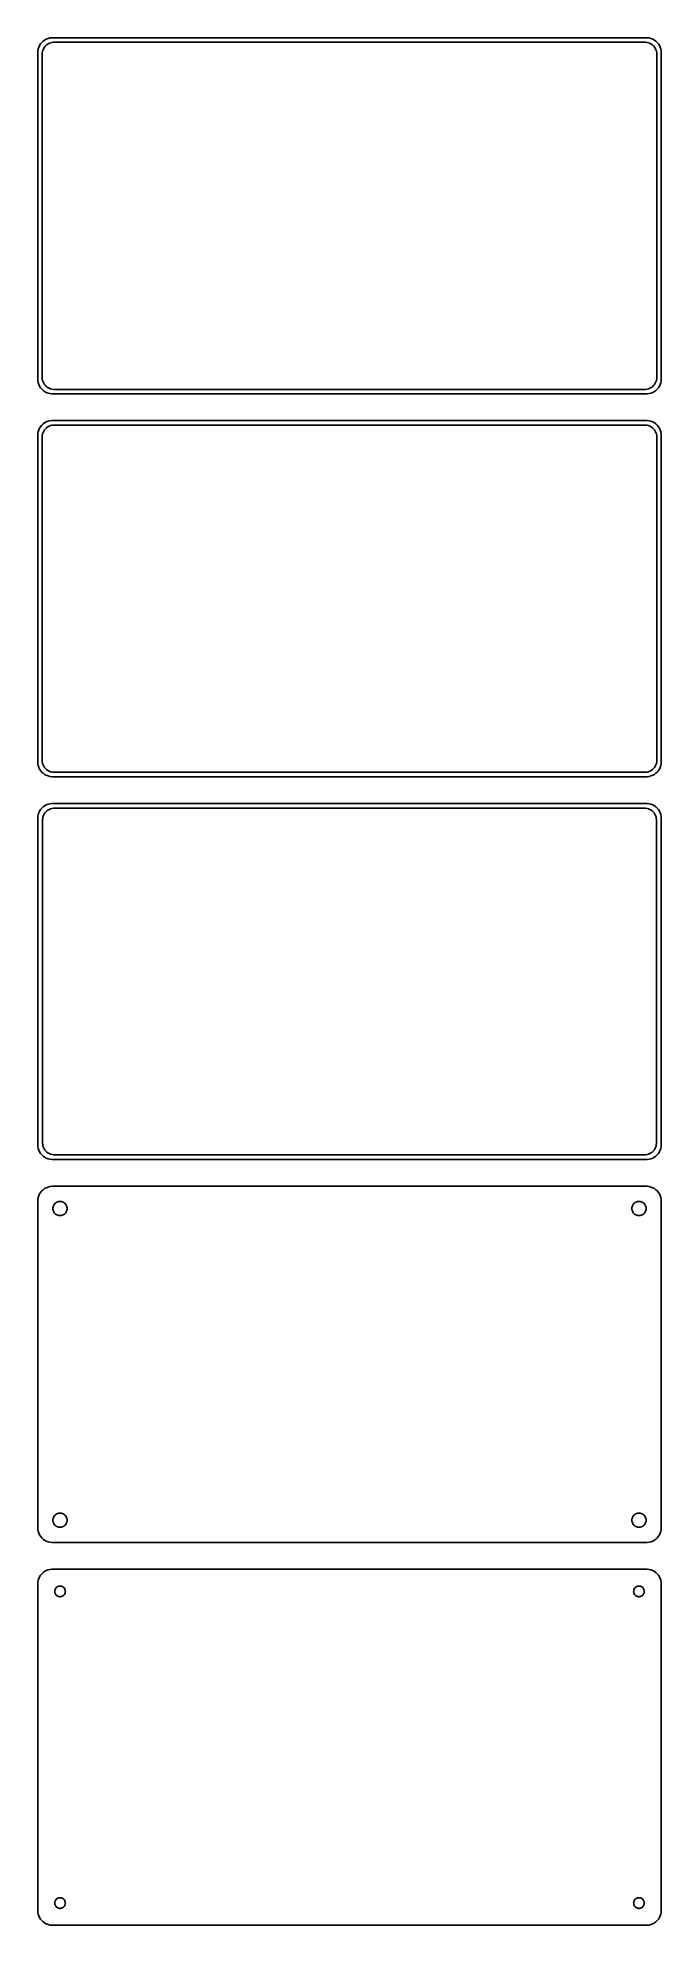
# Model space of a CAD drawing. Header units: metres. Extents: x -105 to 105, y 456 to 1092.
import ezdxf

# ---------------------------------------------------------------- set-up
doc = ezdxf.new("R2010")
doc.units = ezdxf.units.M

msp = doc.modelspace()

# ---------------------------------------------------------------- linework, layer by layer
for p, q in [((-104.9, 1087.94), (-105, 1087.94)), ((-105, 1087.94), (-105, 976.056)), ((-104.843, 1088.24), (-104.9, 1087.94)), ((-104.649, 1088.84), (-104.843, 1088.24)), ((-104.382, 1089.41), (-104.649, 1088.84)), ((-104.045, 1089.94), (-104.382, 1089.41)), ((-103.645, 1090.42), (-104.045, 1089.94)), ((-103.187, 1090.85), (-103.645, 1090.42)), ((-103.374, 1087.49), (-103.219, 1087.97)), ((-103.219, 1087.97), (-103.005, 1088.43)), ((-102.679, 1091.22), (-103.187, 1090.85)), ((-103.005, 1088.43), (-102.736, 1088.85)), ((-102.736, 1088.85), (-102.416, 1089.24)), ((-102.129, 1091.52), (-102.679, 1091.22)), ((-102.416, 1089.24), (-102.05, 1089.58)), ((-101.545, 1091.76), (-102.129, 1091.52)), ((-102.05, 1089.58), (-101.643, 1089.88)), ((-101.643, 1089.88), (-101.203, 1090.12)), ((-100.937, 1091.91), (-101.545, 1091.76)), ((-101.203, 1090.12), (-100.736, 1090.3)), ((-100.314, 1091.99), (-100.937, 1091.91)), ((-100.736, 1090.3), (-100.25, 1090.43)), ((100.314, 1091.99), (-100.314, 1091.99)), ((-100.25, 1090.43), (-99.7512, 1090.49)), ((-99.7512, 1090.49), (99.7512, 1090.49)), ((99.7512, 1090.49), (100.25, 1090.43)), ((100.25, 1090.43), (100.736, 1090.3)), ((100.937, 1091.91), (100.314, 1091.99)), ((100.736, 1090.3), (101.203, 1090.12)), ((101.545, 1091.76), (100.937, 1091.91)), ((101.203, 1090.12), (101.643, 1089.88)), ((102.129, 1091.52), (101.545, 1091.76)), ((101.643, 1089.88), (102.05, 1089.58)), ((102.05, 1089.58), (102.416, 1089.24)), ((102.679, 1091.22), (102.129, 1091.52)), ((102.416, 1089.24), (102.736, 1088.85)), ((103.187, 1090.85), (102.679, 1091.22)), ((102.736, 1088.85), (103.005, 1088.43)), ((103.005, 1088.43), (103.219, 1087.97)), ((103.645, 1090.42), (103.187, 1090.85)), ((103.219, 1087.97), (103.374, 1087.49)), ((104.045, 1089.94), (103.645, 1090.42)), ((104.382, 1089.41), (104.045, 1089.94)), ((104.649, 1088.84), (104.382, 1089.41)), ((104.843, 1088.24), (104.649, 1088.84)), ((104.961, 1087.63), (104.843, 1088.24)), ((105, 1087), (104.961, 1087.63)), ((-103.5, 1086.5), (-103.468, 1087)), ((-103.5, 977.5), (-103.5, 1086.5)), ((-103.468, 1087), (-103.374, 1087.49)), ((103.374, 1087.49), (103.468, 1087)), ((103.468, 1087), (103.5, 1086.5)), ((103.5, 1086.5), (103.5, 977.5)), ((105, 977), (105, 1087)), ((-105, 976.056), (-104.9, 976.056)), ((-104.9, 976.056), (-104.843, 975.757)), ((-104.843, 975.757), (-104.649, 975.159)), ((-104.649, 975.159), (-104.382, 974.591)), ((-104.382, 974.591), (-104.045, 974.061)), ((-104.045, 974.061), (-103.645, 973.577)), ((-103.645, 973.577), (-103.187, 973.147)), ((-103.468, 976.999), (-103.5, 977.5)), ((-103.374, 976.505), (-103.468, 976.999)), ((-103.219, 976.028), (-103.374, 976.505)), ((-103.005, 975.573), (-103.219, 976.028)), ((-103.187, 973.147), (-102.679, 972.778)), ((-102.736, 975.149), (-103.005, 975.573)), ((-102.416, 974.762), (-102.736, 975.149)), ((-102.05, 974.418), (-102.416, 974.762)), ((-101.643, 974.123), (-102.05, 974.418)), ((-101.203, 973.881), (-101.643, 974.123)), ((-100.736, 973.696), (-101.203, 973.881)), ((-100.25, 973.571), (-100.736, 973.696)), ((-99.7512, 973.508), (-100.25, 973.571)), ((99.7512, 973.508), (-99.7512, 973.508)), ((100.25, 973.571), (99.7512, 973.508)), ((100.736, 973.696), (100.25, 973.571)), ((101.203, 973.881), (100.736, 973.696)), ((101.643, 974.123), (101.203, 973.881)), ((102.05, 974.418), (101.643, 974.123)), ((102.416, 974.762), (102.05, 974.418)), ((102.736, 975.149), (102.416, 974.762)), ((102.679, 972.778), (103.187, 973.147)), ((103.005, 975.573), (102.736, 975.149)), ((103.219, 976.028), (103.005, 975.573)), ((103.187, 973.147), (103.645, 973.577)), ((103.374, 976.505), (103.219, 976.028)), ((103.468, 976.999), (103.374, 976.505)), ((103.5, 977.5), (103.468, 976.999)), ((103.645, 973.577), (104.045, 974.061)), ((104.045, 974.061), (104.382, 974.591)), ((104.382, 974.591), (104.649, 975.159)), ((104.649, 975.159), (104.843, 975.757)), ((104.843, 975.757), (104.961, 976.373)), ((104.961, 976.373), (105, 977)), ((-102.679, 972.778), (-102.129, 972.476)), ((-102.129, 972.476), (-101.545, 972.245)), ((-101.545, 972.245), (-100.937, 972.089)), ((-100.937, 972.089), (-100.314, 972.01)), ((-100.314, 972.01), (100.314, 972.01)), ((100.314, 972.01), (100.937, 972.089)), ((100.937, 972.089), (101.545, 972.245)), ((101.545, 972.245), (102.129, 972.476)), ((102.129, 972.476), (102.679, 972.778)), ((-104.382, 960.409), (-104.649, 959.841)), ((-104.045, 960.939), (-104.382, 960.409)), ((-103.645, 961.423), (-104.045, 960.939)), ((-103.187, 961.853), (-103.645, 961.423)), ((-102.679, 962.222), (-103.187, 961.853)), ((-102.129, 962.524), (-102.679, 962.222)), ((-102.416, 960.238), (-102.05, 960.582)), ((-101.545, 962.755), (-102.129, 962.524)), ((-102.05, 960.582), (-101.643, 960.877)), ((-101.643, 960.877), (-101.203, 961.119)), ((-100.937, 962.911), (-101.545, 962.755)), ((-101.203, 961.119), (-100.736, 961.304)), ((-100.314, 962.99), (-100.937, 962.911)), ((-100.736, 961.304), (-100.25, 961.429)), ((100.314, 962.99), (-100.314, 962.99)), ((-100.25, 961.429), (-99.7512, 961.492)), ((-99.7512, 961.492), (99.7512, 961.492)), ((99.7512, 961.492), (100.25, 961.429)), ((100.25, 961.429), (100.736, 961.304)), ((100.937, 962.911), (100.314, 962.99)), ((100.736, 961.304), (101.203, 961.119)), ((101.545, 962.755), (100.937, 962.911)), ((101.203, 961.119), (101.643, 960.877)), ((102.129, 962.524), (101.545, 962.755)), ((101.643, 960.877), (102.05, 960.582)), ((102.05, 960.582), (102.416, 960.238)), ((102.679, 962.222), (102.129, 962.524)), ((103.187, 961.853), (102.679, 962.222)), ((103.645, 961.423), (103.187, 961.853)), ((104.045, 960.939), (103.645, 961.423)), ((104.382, 960.409), (104.045, 960.939)), ((104.649, 959.841), (104.382, 960.409)), ((-104.961, 958.627), (-105, 958)), ((-105, 958), (-105, 848)), ((-104.843, 959.243), (-104.961, 958.627)), ((-104.649, 959.841), (-104.843, 959.243)), ((-103.5, 957.5), (-103.468, 958.001)), ((-103.5, 848.5), (-103.5, 957.5)), ((-103.468, 958.001), (-103.374, 958.495)), ((-103.374, 958.495), (-103.219, 958.972)), ((-103.219, 958.972), (-103.005, 959.427)), ((-103.005, 959.427), (-102.736, 959.851)), ((-102.736, 959.851), (-102.416, 960.238)), ((102.416, 960.238), (102.736, 959.851)), ((102.736, 959.851), (103.005, 959.427)), ((103.005, 959.427), (103.219, 958.972)), ((103.219, 958.972), (103.374, 958.495)), ((103.374, 958.495), (103.468, 958.001)), ((103.468, 958.001), (103.5, 957.5)), ((103.5, 957.5), (103.5, 848.5)), ((104.843, 959.243), (104.649, 959.841)), ((104.961, 958.627), (104.843, 959.243)), ((105, 958), (104.961, 958.627)), ((105, 848), (105, 958)), ((-105, 848), (-104.961, 847.373)), ((-104.961, 847.373), (-104.843, 846.757)), ((-104.843, 846.757), (-104.649, 846.159)), ((-104.649, 846.159), (-104.382, 845.591)), ((-103.468, 847.999), (-103.5, 848.5)), ((-103.374, 847.505), (-103.468, 847.999)), ((-103.219, 847.028), (-103.374, 847.505)), ((-103.005, 846.573), (-103.219, 847.028)), ((-102.736, 846.149), (-103.005, 846.573)), ((-102.416, 845.762), (-102.736, 846.149)), ((102.736, 846.149), (102.416, 845.762)), ((103.005, 846.573), (102.736, 846.149)), ((103.219, 847.028), (103.005, 846.573)), ((103.374, 847.505), (103.219, 847.028)), ((103.468, 847.999), (103.374, 847.505)), ((103.5, 848.5), (103.468, 847.999)), ((104.382, 845.591), (104.649, 846.159)), ((104.649, 846.159), (104.843, 846.757)), ((104.843, 846.757), (104.961, 847.373)), ((104.961, 847.373), (105, 848)), ((-104.382, 845.591), (-104.045, 845.061)), ((-104.045, 845.061), (-103.645, 844.577)), ((-103.645, 844.577), (-103.187, 844.147)), ((-103.187, 844.147), (-102.679, 843.778)), ((-102.679, 843.778), (-102.129, 843.476)), ((-102.05, 845.418), (-102.416, 845.762)), ((-102.129, 843.476), (-101.545, 843.245)), ((-101.643, 845.123), (-102.05, 845.418)), ((-101.203, 844.881), (-101.643, 845.123)), ((-101.545, 843.245), (-100.937, 843.089)), ((-100.736, 844.696), (-101.203, 844.881)), ((-100.937, 843.089), (-100.314, 843.01)), ((-100.25, 844.571), (-100.736, 844.696)), ((-100.314, 843.01), (100.314, 843.01)), ((-99.7512, 844.508), (-100.25, 844.571)), ((99.7512, 844.508), (-99.7512, 844.508)), ((100.25, 844.571), (99.7512, 844.508)), ((100.736, 844.696), (100.25, 844.571)), ((100.314, 843.01), (100.937, 843.089)), ((101.203, 844.881), (100.736, 844.696)), ((100.937, 843.089), (101.545, 843.245)), ((101.643, 845.123), (101.203, 844.881)), ((101.545, 843.245), (102.129, 843.476)), ((102.05, 845.418), (101.643, 845.123)), ((102.416, 845.762), (102.05, 845.418)), ((102.129, 843.476), (102.679, 843.778)), ((102.679, 843.778), (103.187, 844.147)), ((103.187, 844.147), (103.645, 844.577)), ((103.645, 844.577), (104.045, 845.061)), ((104.045, 845.061), (104.382, 845.591)), ((-102.679, 833.222), (-103.187, 832.853)), ((-102.129, 833.524), (-102.679, 833.222)), ((-101.545, 833.755), (-102.129, 833.524)), ((-100.937, 833.911), (-101.545, 833.755)), ((-100.314, 833.99), (-100.937, 833.911)), ((100.314, 833.99), (-100.314, 833.99)), ((100.937, 833.911), (100.314, 833.99)), ((101.545, 833.755), (100.937, 833.911)), ((102.129, 833.524), (101.545, 833.755)), ((102.679, 833.222), (102.129, 833.524)), ((103.187, 832.853), (102.679, 833.222)), ((-104.961, 829.627), (-105, 829)), ((-105, 829), (-105, 719)), ((-104.843, 830.243), (-104.961, 829.627)), ((-104.649, 830.841), (-104.843, 830.243)), ((-104.382, 831.409), (-104.649, 830.841)), ((-104.045, 831.939), (-104.382, 831.409)), ((-103.645, 832.423), (-104.045, 831.939)), ((-103.187, 832.853), (-103.645, 832.423)), ((-103.373, 828.5), (-103.342, 828.985)), ((-103.373, 719.5), (-103.373, 828.5)), ((-103.342, 828.985), (-103.251, 829.463)), ((-103.251, 829.463), (-103.101, 829.926)), ((-103.101, 829.926), (-102.894, 830.366)), ((-102.894, 830.366), (-102.633, 830.776)), ((-102.633, 830.776), (-102.323, 831.151)), ((-102.323, 831.151), (-101.969, 831.484)), ((-101.969, 831.484), (-101.575, 831.77)), ((-101.575, 831.77), (-101.149, 832.004)), ((-101.149, 832.004), (-100.697, 832.183)), ((-100.697, 832.183), (-100.226, 832.304)), ((-100.226, 832.304), (-99.7432, 832.365)), ((-99.7432, 832.365), (99.7432, 832.365)), ((99.7432, 832.365), (100.226, 832.304)), ((100.226, 832.304), (100.697, 832.183)), ((100.697, 832.183), (101.149, 832.004)), ((101.149, 832.004), (101.575, 831.77)), ((101.575, 831.77), (101.969, 831.484)), ((101.969, 831.484), (102.323, 831.151)), ((102.323, 831.151), (102.633, 830.776)), ((102.633, 830.776), (102.894, 830.366)), ((102.894, 830.366), (103.101, 829.926)), ((103.101, 829.926), (103.251, 829.463)), ((103.645, 832.423), (103.187, 832.853)), ((103.251, 829.463), (103.342, 828.985)), ((103.342, 828.985), (103.373, 828.5)), ((103.373, 828.5), (103.373, 719.5)), ((104.045, 831.939), (103.645, 832.423)), ((104.382, 831.409), (104.045, 831.939)), ((104.649, 830.841), (104.382, 831.409)), ((104.843, 830.243), (104.649, 830.841)), ((104.961, 829.627), (104.843, 830.243)), ((105, 829), (104.961, 829.627)), ((105, 719), (105, 829)), ((-105, 719), (-104.961, 718.373)), ((-103.342, 719.015), (-103.373, 719.5)), ((-103.251, 718.537), (-103.342, 719.015)), ((103.342, 719.015), (103.251, 718.537)), ((103.373, 719.5), (103.342, 719.015)), ((104.961, 718.373), (105, 719)), ((-104.961, 718.373), (-104.843, 717.757)), ((-104.843, 717.757), (-104.649, 717.159)), ((-104.649, 717.159), (-104.382, 716.591)), ((-104.382, 716.591), (-104.045, 716.061)), ((-104.045, 716.061), (-103.645, 715.577)), ((-103.645, 715.577), (-103.187, 715.147)), ((-103.101, 718.074), (-103.251, 718.537)), ((-103.187, 715.147), (-102.679, 714.778)), ((-102.894, 717.634), (-103.101, 718.074)), ((-102.633, 717.224), (-102.894, 717.634)), ((-102.679, 714.778), (-102.129, 714.476)), ((-102.323, 716.849), (-102.633, 717.224)), ((-101.969, 716.516), (-102.323, 716.849)), ((-102.129, 714.476), (-101.545, 714.245)), ((-101.575, 716.23), (-101.969, 716.516)), ((-101.149, 715.996), (-101.575, 716.23)), ((-101.545, 714.245), (-100.937, 714.089)), ((-100.697, 715.817), (-101.149, 715.996)), ((-100.937, 714.089), (-100.314, 714.01)), ((-100.226, 715.696), (-100.697, 715.817)), ((-100.314, 714.01), (100.314, 714.01)), ((-99.7432, 715.635), (-100.226, 715.696)), ((99.7432, 715.635), (-99.7432, 715.635)), ((100.226, 715.696), (99.7432, 715.635)), ((100.697, 715.817), (100.226, 715.696)), ((100.314, 714.01), (100.937, 714.089)), ((101.149, 715.996), (100.697, 715.817)), ((100.937, 714.089), (101.545, 714.245)), ((101.575, 716.23), (101.149, 715.996)), ((101.545, 714.245), (102.129, 714.476)), ((101.969, 716.516), (101.575, 716.23)), ((102.323, 716.849), (101.969, 716.516)), ((102.129, 714.476), (102.679, 714.778)), ((102.633, 717.224), (102.323, 716.849)), ((102.894, 717.634), (102.633, 717.224)), ((102.679, 714.778), (103.187, 715.147)), ((103.101, 718.074), (102.894, 717.634)), ((103.251, 718.537), (103.101, 718.074)), ((103.187, 715.147), (103.645, 715.577)), ((103.645, 715.577), (104.045, 716.061)), ((104.045, 716.061), (104.382, 716.591)), ((104.382, 716.591), (104.649, 717.159)), ((104.649, 717.159), (104.843, 717.757)), ((104.843, 717.757), (104.961, 718.373)), ((-104.961, 700.627), (-105, 700)), ((-105, 700), (-105, 590)), ((-104.843, 701.243), (-104.961, 700.627)), ((-104.649, 701.841), (-104.843, 701.243)), ((-104.382, 702.409), (-104.649, 701.841)), ((-104.045, 702.939), (-104.382, 702.409)), ((-103.645, 703.423), (-104.045, 702.939)), ((-103.187, 703.853), (-103.645, 703.423)), ((-102.679, 704.222), (-103.187, 703.853)), ((-102.129, 704.524), (-102.679, 704.222)), ((-101.545, 704.755), (-102.129, 704.524)), ((-100.937, 704.911), (-101.545, 704.755)), ((-100.314, 704.99), (-100.937, 704.911)), ((100.314, 704.99), (-100.314, 704.99)), ((-98.786, 699.526), (-98.5219, 699.672)), ((-98.5219, 699.672), (-98.2416, 699.783)), ((-98.2416, 699.783), (-97.9497, 699.857)), ((-97.9497, 699.857), (-97.6507, 699.895)), ((-97.6507, 699.895), (-97.3493, 699.895)), ((-97.3493, 699.895), (-97.0503, 699.857)), ((-97.0503, 699.857), (-96.7584, 699.783)), ((-96.7584, 699.783), (-96.4781, 699.672)), ((-96.4781, 699.672), (-96.214, 699.526)), ((96.214, 699.526), (96.4781, 699.672)), ((96.4781, 699.672), (96.7584, 699.783)), ((96.7584, 699.783), (97.0503, 699.857)), ((97.0503, 699.857), (97.3493, 699.895)), ((97.3493, 699.895), (97.6507, 699.895)), ((97.6507, 699.895), (97.9497, 699.857)), ((97.9497, 699.857), (98.2416, 699.783)), ((98.2416, 699.783), (98.5219, 699.672)), ((98.5219, 699.672), (98.786, 699.526)), ((100.937, 704.911), (100.314, 704.99)), ((101.545, 704.755), (100.937, 704.911)), ((102.129, 704.524), (101.545, 704.755)), ((102.679, 704.222), (102.129, 704.524)), ((103.187, 703.853), (102.679, 704.222)), ((103.645, 703.423), (103.187, 703.853)), ((104.045, 702.939), (103.645, 703.423)), ((104.382, 702.409), (104.045, 702.939)), ((104.649, 701.841), (104.382, 702.409)), ((104.843, 701.243), (104.649, 701.841)), ((104.961, 700.627), (104.843, 701.243)), ((105, 700), (104.961, 700.627)), ((105, 590), (105, 700)), ((-99.9, 697.5), (-99.8811, 697.801)), ((-99.8811, 697.199), (-99.9, 697.5)), ((-99.8811, 697.801), (-99.8246, 698.097)), ((-99.8246, 696.903), (-99.8811, 697.199)), ((-99.8246, 698.097), (-99.7315, 698.383)), ((-99.7315, 696.617), (-99.8246, 696.903)), ((-99.7315, 698.383), (-99.6031, 698.656)), ((-99.6031, 696.344), (-99.7315, 696.617)), ((-99.6031, 698.656), (-99.4416, 698.911)), ((-99.4416, 696.089), (-99.6031, 696.344)), ((-99.4416, 698.911), (-99.2495, 699.143)), ((-99.2495, 695.857), (-99.4416, 696.089)), ((-99.2495, 699.143), (-99.0298, 699.349)), ((-99.0298, 695.651), (-99.2495, 695.857)), ((-99.0298, 699.349), (-98.786, 699.526)), ((-98.786, 695.474), (-99.0298, 695.651)), ((-98.5219, 695.328), (-98.786, 695.474)), ((-98.2416, 695.217), (-98.5219, 695.328)), ((-97.9497, 695.143), (-98.2416, 695.217)), ((-97.6507, 695.105), (-97.9497, 695.143)), ((-97.3493, 695.105), (-97.6507, 695.105)), ((-97.0503, 695.143), (-97.3493, 695.105)), ((-96.7584, 695.217), (-97.0503, 695.143)), ((-96.4781, 695.328), (-96.7584, 695.217)), ((-96.214, 695.474), (-96.4781, 695.328)), ((-96.214, 699.526), (-95.9702, 699.349)), ((-95.9702, 695.651), (-96.214, 695.474)), ((-95.9702, 699.349), (-95.7505, 699.143)), ((-95.7505, 695.857), (-95.9702, 695.651)), ((-95.7505, 699.143), (-95.5583, 698.911)), ((-95.5583, 696.089), (-95.7505, 695.857)), ((-95.5583, 698.911), (-95.3969, 698.656)), ((-95.3969, 696.344), (-95.5583, 696.089)), ((-95.3969, 698.656), (-95.2685, 698.383)), ((-95.2685, 696.617), (-95.3969, 696.344)), ((-95.2685, 698.383), (-95.1754, 698.097)), ((-95.1754, 696.903), (-95.2685, 696.617)), ((-95.1754, 698.097), (-95.1189, 697.801)), ((-95.1189, 697.199), (-95.1754, 696.903)), ((-95.1189, 697.801), (-95.1, 697.5)), ((-95.1, 697.5), (-95.1189, 697.199)), ((95.1, 697.5), (95.1189, 697.801)), ((95.1189, 697.199), (95.1, 697.5)), ((95.1189, 697.801), (95.1754, 698.097)), ((95.1754, 696.903), (95.1189, 697.199)), ((95.1754, 698.097), (95.2685, 698.383)), ((95.2685, 696.617), (95.1754, 696.903)), ((95.2685, 698.383), (95.3969, 698.656)), ((95.3969, 696.344), (95.2685, 696.617)), ((95.3969, 698.656), (95.5583, 698.911)), ((95.5583, 696.089), (95.3969, 696.344)), ((95.5583, 698.911), (95.7505, 699.143)), ((95.7505, 695.857), (95.5583, 696.089)), ((95.7505, 699.143), (95.9702, 699.349)), ((95.9702, 695.651), (95.7505, 695.857)), ((95.9702, 699.349), (96.214, 699.526)), ((96.214, 695.474), (95.9702, 695.651)), ((96.4781, 695.328), (96.214, 695.474)), ((96.7584, 695.217), (96.4781, 695.328)), ((97.0503, 695.143), (96.7584, 695.217)), ((97.3493, 695.105), (97.0503, 695.143)), ((97.6507, 695.105), (97.3493, 695.105)), ((97.9497, 695.143), (97.6507, 695.105)), ((98.2416, 695.217), (97.9497, 695.143)), ((98.5219, 695.328), (98.2416, 695.217)), ((98.786, 695.474), (98.5219, 695.328)), ((98.786, 699.526), (99.0298, 699.349)), ((99.0298, 695.651), (98.786, 695.474)), ((99.0298, 699.349), (99.2495, 699.143)), ((99.2495, 695.857), (99.0298, 695.651)), ((99.2495, 699.143), (99.4416, 698.911)), ((99.4416, 696.089), (99.2495, 695.857)), ((99.4416, 698.911), (99.6031, 698.656)), ((99.6031, 696.344), (99.4416, 696.089)), ((99.6031, 698.656), (99.7315, 698.383)), ((99.7315, 696.617), (99.6031, 696.344)), ((99.7315, 698.383), (99.8246, 698.097)), ((99.8246, 696.903), (99.7315, 696.617)), ((99.8246, 698.097), (99.8811, 697.801)), ((99.8811, 697.199), (99.8246, 696.903)), ((99.8811, 697.801), (99.9, 697.5)), ((99.9, 697.5), (99.8811, 697.199)), ((-99.9, 592.5), (-99.8811, 592.801)), ((-99.8811, 592.199), (-99.9, 592.5)), ((-99.8811, 592.801), (-99.8246, 593.097)), ((-99.8246, 591.903), (-99.8811, 592.199)), ((-99.8246, 593.097), (-99.7315, 593.383)), ((-99.7315, 591.617), (-99.8246, 591.903)), ((-99.7315, 593.383), (-99.6031, 593.656)), ((-99.6031, 591.344), (-99.7315, 591.617)), ((-99.6031, 593.656), (-99.4416, 593.911)), ((-99.4416, 593.911), (-99.2495, 594.143)), ((-99.2495, 594.143), (-99.0298, 594.349)), ((-99.0298, 594.349), (-98.786, 594.526)), ((-98.786, 594.526), (-98.5219, 594.672)), ((-98.5219, 594.672), (-98.2416, 594.783)), ((-98.2416, 594.783), (-97.9497, 594.857)), ((-97.9497, 594.857), (-97.6507, 594.895)), ((-97.6507, 594.895), (-97.3493, 594.895)), ((-97.3493, 594.895), (-97.0503, 594.857)), ((-97.0503, 594.857), (-96.7584, 594.783)), ((-96.7584, 594.783), (-96.4781, 594.672)), ((-96.4781, 594.672), (-96.214, 594.526)), ((-96.214, 594.526), (-95.9702, 594.349)), ((-95.9702, 594.349), (-95.7505, 594.143)), ((-95.7505, 594.143), (-95.5583, 593.911)), ((-95.5583, 593.911), (-95.3969, 593.656)), ((-95.3969, 593.656), (-95.2685, 593.383)), ((-95.2685, 591.617), (-95.3969, 591.344)), ((-95.2685, 593.383), (-95.1754, 593.097)), ((-95.1754, 591.903), (-95.2685, 591.617)), ((-95.1754, 593.097), (-95.1189, 592.801)), ((-95.1189, 592.199), (-95.1754, 591.903)), ((-95.1189, 592.801), (-95.1, 592.5)), ((-95.1, 592.5), (-95.1189, 592.199)), ((95.1, 592.5), (95.1189, 592.801)), ((95.1189, 592.199), (95.1, 592.5)), ((95.1189, 592.801), (95.1754, 593.097)), ((95.1754, 591.903), (95.1189, 592.199)), ((95.1754, 593.097), (95.2685, 593.383)), ((95.2685, 591.617), (95.1754, 591.903)), ((95.2685, 593.383), (95.3969, 593.656)), ((95.3969, 591.344), (95.2685, 591.617)), ((95.3969, 593.656), (95.5583, 593.911)), ((95.5583, 593.911), (95.7505, 594.143)), ((95.7505, 594.143), (95.9702, 594.349)), ((95.9702, 594.349), (96.214, 594.526)), ((96.214, 594.526), (96.4781, 594.672)), ((96.4781, 594.672), (96.7584, 594.783)), ((96.7584, 594.783), (97.0503, 594.857)), ((97.0503, 594.857), (97.3493, 594.895)), ((97.3493, 594.895), (97.6507, 594.895)), ((97.6507, 594.895), (97.9497, 594.857)), ((97.9497, 594.857), (98.2416, 594.783)), ((98.2416, 594.783), (98.5219, 594.672)), ((98.5219, 594.672), (98.786, 594.526)), ((98.786, 594.526), (99.0298, 594.349)), ((99.0298, 594.349), (99.2495, 594.143)), ((99.2495, 594.143), (99.4416, 593.911)), ((99.4416, 593.911), (99.6031, 593.656)), ((99.6031, 593.656), (99.7315, 593.383)), ((99.7315, 591.617), (99.6031, 591.344)), ((99.7315, 593.383), (99.8246, 593.097)), ((99.8246, 591.903), (99.7315, 591.617)), ((99.8246, 593.097), (99.8811, 592.801)), ((99.8811, 592.199), (99.8246, 591.903)), ((99.8811, 592.801), (99.9, 592.5)), ((99.9, 592.5), (99.8811, 592.199)), ((-105, 590), (-104.961, 589.373)), ((-104.961, 589.373), (-104.843, 588.757)), ((-104.843, 588.757), (-104.649, 588.159)), ((-104.649, 588.159), (-104.382, 587.591)), ((-104.382, 587.591), (-104.045, 587.061)), ((-104.045, 587.061), (-103.645, 586.577)), ((-103.645, 586.577), (-103.187, 586.147)), ((-103.187, 586.147), (-102.679, 585.778)), ((-102.679, 585.778), (-102.129, 585.476)), ((-102.129, 585.476), (-101.545, 585.245)), ((-101.545, 585.245), (-100.937, 585.089)), ((-99.4416, 591.089), (-99.6031, 591.344)), ((-99.2495, 590.857), (-99.4416, 591.089)), ((-99.0298, 590.651), (-99.2495, 590.857)), ((-98.786, 590.474), (-99.0298, 590.651)), ((-98.5219, 590.328), (-98.786, 590.474)), ((-98.2416, 590.217), (-98.5219, 590.328)), ((-97.9497, 590.143), (-98.2416, 590.217)), ((-97.6507, 590.105), (-97.9497, 590.143)), ((-97.3493, 590.105), (-97.6507, 590.105)), ((-97.0503, 590.143), (-97.3493, 590.105)), ((-96.7584, 590.217), (-97.0503, 590.143)), ((-96.4781, 590.328), (-96.7584, 590.217)), ((-96.214, 590.474), (-96.4781, 590.328)), ((-95.9702, 590.651), (-96.214, 590.474)), ((-95.7505, 590.857), (-95.9702, 590.651)), ((-95.5583, 591.089), (-95.7505, 590.857)), ((-95.3969, 591.344), (-95.5583, 591.089)), ((95.5583, 591.089), (95.3969, 591.344)), ((95.7505, 590.857), (95.5583, 591.089)), ((95.9702, 590.651), (95.7505, 590.857)), ((96.214, 590.474), (95.9702, 590.651)), ((96.4781, 590.328), (96.214, 590.474)), ((96.7584, 590.217), (96.4781, 590.328)), ((97.0503, 590.143), (96.7584, 590.217)), ((97.3493, 590.105), (97.0503, 590.143)), ((97.6507, 590.105), (97.3493, 590.105)), ((97.9497, 590.143), (97.6507, 590.105)), ((98.2416, 590.217), (97.9497, 590.143)), ((98.5219, 590.328), (98.2416, 590.217)), ((98.786, 590.474), (98.5219, 590.328)), ((99.0298, 590.651), (98.786, 590.474)), ((99.2495, 590.857), (99.0298, 590.651)), ((99.4416, 591.089), (99.2495, 590.857)), ((99.6031, 591.344), (99.4416, 591.089)), ((100.937, 585.089), (101.545, 585.245)), ((101.545, 585.245), (102.129, 585.476)), ((102.129, 585.476), (102.679, 585.778)), ((102.679, 585.778), (103.187, 586.147)), ((103.187, 586.147), (103.645, 586.577)), ((103.645, 586.577), (104.045, 587.061)), ((104.045, 587.061), (104.382, 587.591)), ((104.382, 587.591), (104.649, 588.159)), ((104.649, 588.159), (104.843, 588.757)), ((104.843, 588.757), (104.961, 589.373)), ((104.961, 589.373), (105, 590)), ((-100.937, 585.089), (-100.314, 585.01)), ((-100.314, 585.01), (100.314, 585.01)), ((100.314, 585.01), (100.937, 585.089)), ((-104.649, 572.841), (-104.843, 572.243)), ((-104.382, 573.409), (-104.649, 572.841)), ((-104.045, 573.939), (-104.382, 573.409)), ((-103.645, 574.423), (-104.045, 573.939)), ((-103.187, 574.853), (-103.645, 574.423)), ((-102.679, 575.222), (-103.187, 574.853)), ((-102.129, 575.524), (-102.679, 575.222)), ((-101.545, 575.755), (-102.129, 575.524)), ((-100.937, 575.911), (-101.545, 575.755)), ((-100.314, 575.99), (-100.937, 575.911)), ((100.314, 575.99), (-100.314, 575.99)), ((100.937, 575.911), (100.314, 575.99)), ((101.545, 575.755), (100.937, 575.911)), ((102.129, 575.524), (101.545, 575.755)), ((102.679, 575.222), (102.129, 575.524)), ((103.187, 574.853), (102.679, 575.222)), ((103.645, 574.423), (103.187, 574.853)), ((104.045, 573.939), (103.645, 574.423)), ((104.382, 573.409), (104.045, 573.939)), ((104.649, 572.841), (104.382, 573.409)), ((104.843, 572.243), (104.649, 572.841)), ((-104.961, 571.627), (-105, 571)), ((-105, 571), (-105, 461)), ((-104.843, 572.243), (-104.961, 571.627)), ((-99.3, 568.5), (-99.2858, 568.726)), ((-99.2858, 568.274), (-99.3, 568.5)), ((-99.2858, 568.726), (-99.2434, 568.948)), ((-99.2434, 568.052), (-99.2858, 568.274)), ((-99.2434, 568.948), (-99.1736, 569.163)), ((-99.1736, 567.837), (-99.2434, 568.052)), ((-99.1736, 569.163), (-99.0773, 569.367)), ((-99.0773, 567.633), (-99.1736, 567.837)), ((-99.0773, 569.367), (-98.9562, 569.558)), ((-98.9562, 567.442), (-99.0773, 567.633)), ((-98.9562, 569.558), (-98.8121, 569.732)), ((-98.8121, 567.268), (-98.9562, 567.442)), ((-98.8121, 569.732), (-98.6474, 569.887)), ((-98.6474, 567.113), (-98.8121, 567.268)), ((-98.6474, 569.887), (-98.4645, 570.02)), ((-98.4645, 566.98), (-98.6474, 567.113)), ((-98.4645, 570.02), (-98.2664, 570.129)), ((-98.2664, 566.871), (-98.4645, 566.98)), ((-98.2664, 570.129), (-98.0562, 570.212)), ((-98.0562, 566.788), (-98.2664, 566.871)), ((-98.0562, 570.212), (-97.8373, 570.268)), ((-97.8373, 566.732), (-98.0562, 566.788)), ((-97.8373, 570.268), (-97.613, 570.296)), ((-97.613, 566.704), (-97.8373, 566.732)), ((-97.613, 570.296), (-97.387, 570.296)), ((-97.387, 566.704), (-97.613, 566.704)), ((-97.387, 570.296), (-97.1627, 570.268)), ((-97.1627, 566.732), (-97.387, 566.704)), ((-97.1627, 570.268), (-96.9438, 570.212)), ((-96.9438, 566.788), (-97.1627, 566.732)), ((-96.9438, 570.212), (-96.7336, 570.129)), ((-96.7336, 566.871), (-96.9438, 566.788)), ((-96.7336, 570.129), (-96.5355, 570.02)), ((-96.5355, 566.98), (-96.7336, 566.871)), ((-96.5355, 570.02), (-96.3526, 569.887)), ((-96.3526, 567.113), (-96.5355, 566.98)), ((-96.3526, 569.887), (-96.1879, 569.732)), ((-96.1879, 567.268), (-96.3526, 567.113)), ((-96.1879, 569.732), (-96.0438, 569.558)), ((-96.0438, 567.442), (-96.1879, 567.268)), ((-96.0438, 569.558), (-95.9226, 569.367)), ((-95.9226, 567.633), (-96.0438, 567.442)), ((-95.9226, 569.367), (-95.8264, 569.163)), ((-95.8264, 567.837), (-95.9226, 567.633)), ((-95.8264, 569.163), (-95.7565, 568.948)), ((-95.7565, 568.052), (-95.8264, 567.837)), ((-95.7565, 568.948), (-95.7142, 568.726)), ((-95.7142, 568.274), (-95.7565, 568.052)), ((-95.7142, 568.726), (-95.7, 568.5)), ((-95.7, 568.5), (-95.7142, 568.274)), ((95.7, 568.5), (95.7142, 568.726)), ((95.7142, 568.274), (95.7, 568.5)), ((95.7142, 568.726), (95.7565, 568.948)), ((95.7565, 568.052), (95.7142, 568.274)), ((95.7565, 568.948), (95.8264, 569.163)), ((95.8264, 567.837), (95.7565, 568.052)), ((95.8264, 569.163), (95.9226, 569.367)), ((95.9226, 567.633), (95.8264, 567.837)), ((95.9226, 569.367), (96.0438, 569.558)), ((96.0438, 567.442), (95.9226, 567.633)), ((96.0438, 569.558), (96.1879, 569.732)), ((96.1879, 567.268), (96.0438, 567.442)), ((96.1879, 569.732), (96.3526, 569.887)), ((96.3526, 567.113), (96.1879, 567.268)), ((96.3526, 569.887), (96.5355, 570.02)), ((96.5355, 566.98), (96.3526, 567.113)), ((96.5355, 570.02), (96.7336, 570.129)), ((96.7336, 566.871), (96.5355, 566.98)), ((96.7336, 570.129), (96.9438, 570.212)), ((96.9438, 566.788), (96.7336, 566.871)), ((96.9438, 570.212), (97.1627, 570.268)), ((97.1627, 566.732), (96.9438, 566.788)), ((97.1627, 570.268), (97.387, 570.296)), ((97.387, 566.704), (97.1627, 566.732)), ((97.387, 570.296), (97.613, 570.296)), ((97.613, 566.704), (97.387, 566.704)), ((97.613, 570.296), (97.8373, 570.268)), ((97.8373, 566.732), (97.613, 566.704)), ((97.8373, 570.268), (98.0562, 570.212)), ((98.0562, 566.788), (97.8373, 566.732)), ((98.0562, 570.212), (98.2664, 570.129)), ((98.2664, 566.871), (98.0562, 566.788)), ((98.2664, 570.129), (98.4645, 570.02)), ((98.4645, 566.98), (98.2664, 566.871)), ((98.4645, 570.02), (98.6474, 569.887)), ((98.6474, 567.113), (98.4645, 566.98)), ((98.6474, 569.887), (98.8121, 569.732)), ((98.8121, 567.268), (98.6474, 567.113)), ((98.8121, 569.732), (98.9562, 569.558)), ((98.9562, 567.442), (98.8121, 567.268)), ((98.9562, 569.558), (99.0773, 569.367)), ((99.0773, 567.633), (98.9562, 567.442)), ((99.0773, 569.367), (99.1736, 569.163)), ((99.1736, 567.837), (99.0773, 567.633)), ((99.1736, 569.163), (99.2434, 568.948)), ((99.2434, 568.052), (99.1736, 567.837)), ((99.2434, 568.948), (99.2858, 568.726)), ((99.2858, 568.274), (99.2434, 568.052)), ((99.2858, 568.726), (99.3, 568.5)), ((99.3, 568.5), (99.2858, 568.274)), ((104.961, 571.627), (104.843, 572.243)), ((105, 571), (104.961, 571.627)), ((105, 461), (105, 571)), ((-99.1736, 464.163), (-99.0773, 464.367)), ((-99.0773, 464.367), (-98.9562, 464.558)), ((-98.9562, 464.558), (-98.8121, 464.732)), ((-98.8121, 464.732), (-98.6474, 464.887)), ((-98.6474, 464.887), (-98.4645, 465.02)), ((-98.4645, 465.02), (-98.2664, 465.129)), ((-98.2664, 465.129), (-98.0562, 465.212)), ((-98.0562, 465.212), (-97.8373, 465.268)), ((-97.8373, 465.268), (-97.613, 465.296)), ((-97.613, 465.296), (-97.387, 465.296)), ((-97.387, 465.296), (-97.1627, 465.268)), ((-97.1627, 465.268), (-96.9438, 465.212)), ((-96.9438, 465.212), (-96.7336, 465.129)), ((-96.7336, 465.129), (-96.5355, 465.02)), ((-96.5355, 465.02), (-96.3526, 464.887)), ((-96.3526, 464.887), (-96.1879, 464.732)), ((-96.1879, 464.732), (-96.0438, 464.558)), ((-96.0438, 464.558), (-95.9226, 464.367)), ((-95.9226, 464.367), (-95.8264, 464.163)), ((95.8264, 464.163), (95.9226, 464.367)), ((95.9226, 464.367), (96.0438, 464.558)), ((96.0438, 464.558), (96.1879, 464.732)), ((96.1879, 464.732), (96.3526, 464.887)), ((96.3526, 464.887), (96.5355, 465.02)), ((96.5355, 465.02), (96.7336, 465.129)), ((96.7336, 465.129), (96.9438, 465.212)), ((96.9438, 465.212), (97.1627, 465.268)), ((97.1627, 465.268), (97.387, 465.296)), ((97.387, 465.296), (97.613, 465.296)), ((97.613, 465.296), (97.8373, 465.268)), ((97.8373, 465.268), (98.0562, 465.212)), ((98.0562, 465.212), (98.2664, 465.129)), ((98.2664, 465.129), (98.4645, 465.02)), ((98.4645, 465.02), (98.6474, 464.887)), ((98.6474, 464.887), (98.8121, 464.732)), ((98.8121, 464.732), (98.9562, 464.558)), ((98.9562, 464.558), (99.0773, 464.367)), ((99.0773, 464.367), (99.1736, 464.163)), ((-105, 461), (-104.961, 460.373)), ((-104.961, 460.373), (-104.843, 459.757)), ((-104.843, 459.757), (-104.649, 459.159)), ((-104.649, 459.159), (-104.382, 458.591)), ((-104.382, 458.591), (-104.045, 458.061)), ((-104.045, 458.061), (-103.645, 457.577)), ((-99.3, 463.5), (-99.2858, 463.726)), ((-99.2858, 463.274), (-99.3, 463.5)), ((-99.2858, 463.726), (-99.2434, 463.948)), ((-99.2434, 463.052), (-99.2858, 463.274)), ((-99.2434, 463.948), (-99.1736, 464.163)), ((-99.1736, 462.837), (-99.2434, 463.052)), ((-99.0773, 462.633), (-99.1736, 462.837)), ((-98.9562, 462.442), (-99.0773, 462.633)), ((-98.8121, 462.268), (-98.9562, 462.442)), ((-98.6474, 462.113), (-98.8121, 462.268)), ((-98.4645, 461.98), (-98.6474, 462.113)), ((-98.2664, 461.871), (-98.4645, 461.98)), ((-98.0562, 461.788), (-98.2664, 461.871)), ((-97.8373, 461.732), (-98.0562, 461.788)), ((-97.613, 461.704), (-97.8373, 461.732)), ((-97.387, 461.704), (-97.613, 461.704)), ((-97.1627, 461.732), (-97.387, 461.704)), ((-96.9438, 461.788), (-97.1627, 461.732)), ((-96.7336, 461.871), (-96.9438, 461.788)), ((-96.5355, 461.98), (-96.7336, 461.871)), ((-96.3526, 462.113), (-96.5355, 461.98)), ((-96.1879, 462.268), (-96.3526, 462.113)), ((-96.0438, 462.442), (-96.1879, 462.268)), ((-95.9226, 462.633), (-96.0438, 462.442)), ((-95.8264, 462.837), (-95.9226, 462.633)), ((-95.8264, 464.163), (-95.7565, 463.948)), ((-95.7565, 463.052), (-95.8264, 462.837)), ((-95.7565, 463.948), (-95.7142, 463.726)), ((-95.7142, 463.274), (-95.7565, 463.052)), ((-95.7142, 463.726), (-95.7, 463.5)), ((-95.7, 463.5), (-95.7142, 463.274)), ((95.7, 463.5), (95.7142, 463.726)), ((95.7142, 463.274), (95.7, 463.5)), ((95.7142, 463.726), (95.7565, 463.948)), ((95.7565, 463.052), (95.7142, 463.274)), ((95.7565, 463.948), (95.8264, 464.163)), ((95.8264, 462.837), (95.7565, 463.052)), ((95.9226, 462.633), (95.8264, 462.837)), ((96.0438, 462.442), (95.9226, 462.633)), ((96.1879, 462.268), (96.0438, 462.442)), ((96.3526, 462.113), (96.1879, 462.268)), ((96.5355, 461.98), (96.3526, 462.113)), ((96.7336, 461.871), (96.5355, 461.98)), ((96.9438, 461.788), (96.7336, 461.871)), ((97.1627, 461.732), (96.9438, 461.788)), ((97.387, 461.704), (97.1627, 461.732)), ((97.613, 461.704), (97.387, 461.704)), ((97.8373, 461.732), (97.613, 461.704)), ((98.0562, 461.788), (97.8373, 461.732)), ((98.2664, 461.871), (98.0562, 461.788)), ((98.4645, 461.98), (98.2664, 461.871)), ((98.6474, 462.113), (98.4645, 461.98)), ((98.8121, 462.268), (98.6474, 462.113)), ((98.9562, 462.442), (98.8121, 462.268)), ((99.0773, 462.633), (98.9562, 462.442)), ((99.1736, 462.837), (99.0773, 462.633)), ((99.1736, 464.163), (99.2434, 463.948)), ((99.2434, 463.052), (99.1736, 462.837)), ((99.2434, 463.948), (99.2858, 463.726)), ((99.2858, 463.274), (99.2434, 463.052)), ((99.2858, 463.726), (99.3, 463.5)), ((99.3, 463.5), (99.2858, 463.274)), ((103.645, 457.577), (104.045, 458.061)), ((104.045, 458.061), (104.382, 458.591)), ((104.382, 458.591), (104.649, 459.159)), ((104.649, 459.159), (104.843, 459.757)), ((104.843, 459.757), (104.961, 460.373)), ((104.961, 460.373), (105, 461)), ((-103.645, 457.577), (-103.187, 457.147)), ((-103.187, 457.147), (-102.679, 456.778)), ((-102.679, 456.778), (-102.129, 456.476)), ((-102.129, 456.476), (-101.545, 456.245)), ((-101.545, 456.245), (-100.937, 456.089)), ((-100.937, 456.089), (-100.314, 456.01)), ((-100.314, 456.01), (100.314, 456.01)), ((100.314, 456.01), (100.937, 456.089)), ((100.937, 456.089), (101.545, 456.245)), ((101.545, 456.245), (102.129, 456.476)), ((102.129, 456.476), (102.679, 456.778)), ((102.679, 456.778), (103.187, 457.147)), ((103.187, 457.147), (103.645, 457.577))]:
    msp.add_line(p, q)

doc.saveas('drawing.dxf')
